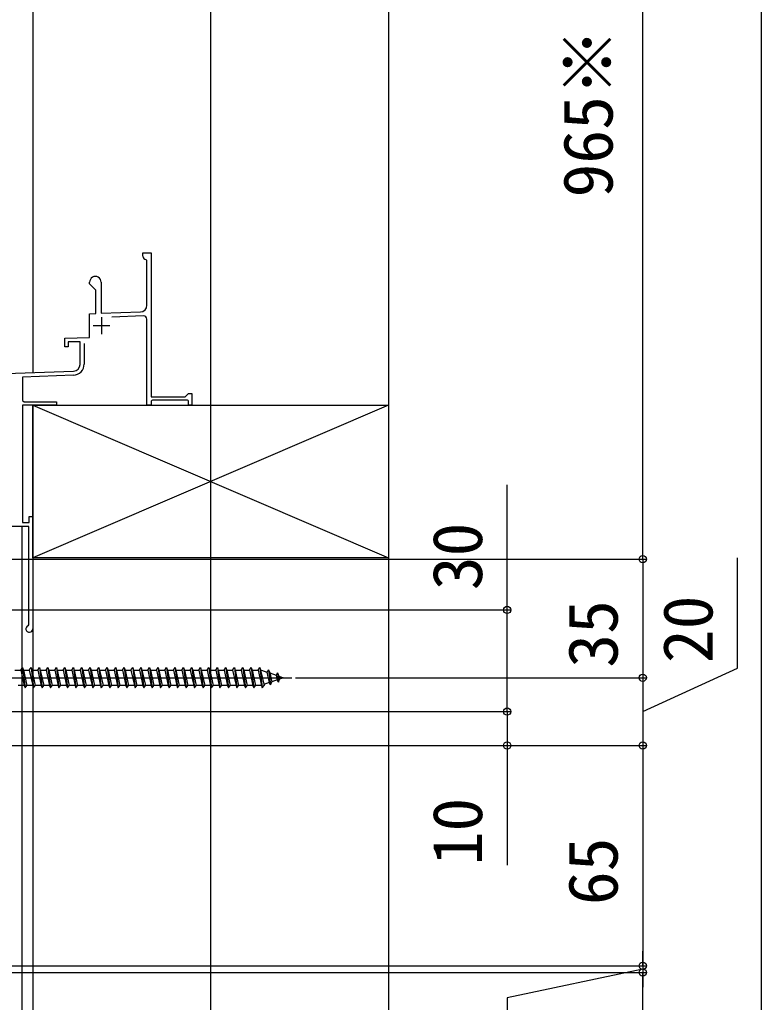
# Model space of a CAD drawing. Units: millimetres, scale not verified. Extents: x -875 to 875, y -1304 to 1296.
# Drawn here: x 656.1 to 875, y 438.5 to 728.5 of the extents above; entities that cross this region are included whole.
import ezdxf
from ezdxf.enums import TextEntityAlignment as Align

# ---------------------------------------------------------------- set-up
doc = ezdxf.new("R2010")
doc.units = ezdxf.units.MM
doc.header["$LTSCALE"] = 8
for name, color, linetype in [('0-3_YKK_11E', 7, 'Continuous'), ('0-4_YKK_12', 2, 'Continuous'), ('0-5_YKK_13', 4, 'Continuous'), ('0-6_YKK_D', 6, 'Continuous'), ('0-7_YKK_ZWAK', 7, 'Continuous'), ('0-8_YSS_K', 3, 'Continuous')]:
    doc.layers.add(name, color=color, linetype=linetype)
doc.styles.add('ＭＳ ゴシック', font='')
doc.styles.get('ＭＳ ゴシック').set_extended_font_data('MS Gothic')

msp = doc.modelspace()

# ---------------------------------------------------------------- linework, layer by layer
at = {"layer": '0-3_YKK_11E'}
for p, q in [((693.7, 657.404), (693.423, 657.703)), ((693.7, 644.221), (693.7, 657.404)), ((692.665, 641.053), (683.377, 640.729)), ((677.8, 638.2), (682.8, 638.2)), ((680.3, 640.7), (680.3, 635.7)), ((675.2, 632.9), (675.2, 626.852)), ((658.692, 549.652), (658.9, 549.937))]:
    msp.add_line(p, q, dxfattribs=at)
for points in [[(692.5, 658.7), (692.5, 659.7), (695, 659.7), (695, 617.2), (705, 617.2), (706, 618.2), (707, 618.2), (707, 616.144), (707, 614.7), (706, 614.7), (706, 615.9), (705.875, 616.144), (705.7, 616.2)], [(674, 626.756), (674, 633.4), (670.5, 633.4), (670.5, 631.9), (669.5, 631.9), (669.5, 634.445), (676.8, 634.7), (676.8, 641.7), (678.6, 641.763), (678.6, 648.7), (676.8, 650.5), (676.8, 651)], [(680.2, 651), (680.2, 641.819), (691.77, 642.222)], [(695, 615.9), (695, 614.7), (693.7, 614.7), (693.7, 640.053)], [(645.2, 633), (645.2, 632.5), (643.4, 630.7), (643.4, 623.756), (672.07, 624.757)], [(672.015, 623.554), (657, 623.03), (657, 616.2), (657.003, 616.144), (657.5, 615.7), (667, 615.7), (667, 614.7), (657, 614.7), (657, 580.1), (659, 580.1), (659, 581.9), (660, 581.9), (660, 548.7)], [(705.7, 616.2), (695.3, 616.2), (695.125, 616.144), (695, 615.9)], [(658.9, 549.937), (658.9, 578.9), (623, 578.9), (623, 564.7), (622, 564.7), (622, 569.4), (613.5, 569.4), (613.5, 556.3), (605.5, 556.3), (605.5, 557.6), (612.2, 557.6), (612.2, 560.8), (605.5, 560.8), (605.5, 565.2), (606.5, 565.2), (606.5, 562.1), (612.2, 562.1), (612.2, 570.7), (621.7, 570.7), (621.7, 578.9), (579.364, 578.9)]]:
    msp.add_lwpolyline(points, dxfattribs=at)
for centre, radius, start, end in [((693.5, 658.7), 1, 180.00002, 265.58588), ((678.5, 651), 1.7, 0, 180.00002), ((691.7, 644.221), 2, 271.99768, 0), ((692.7, 640.053), 1, 0, 91.99806), ((671.9, 626.852), 3.3, 271.99985, 359.99975), ((672, 626.756), 2, 271.99985, 359.99958), ((659, 548.7), 1, 107.92124, 0)]:
    msp.add_arc(centre, radius, start, end, dxfattribs=at)
at = {"layer": '0-4_YKK_12'}
msp.add_line((712.5, 1073.3), (712.5, 115.263), dxfattribs=at)
at = {"layer": '0-5_YKK_13'}
for p, q in [((654.75, 536.55), (656.5, 536.55)), ((657, 537.3), (657.75, 531.3)), ((657.25, 536.55), (659, 536.55)), ((657.25, 536.55), (658.25, 532.05)), ((659.5, 537.3), (660.25, 531.3)), ((659.75, 536.55), (661.5, 536.55)), ((659.75, 536.55), (660.75, 532.05)), ((662, 537.3), (662.75, 531.3)), ((662.25, 536.55), (664, 536.55)), ((662.25, 536.55), (663.25, 532.05)), ((664.5, 537.3), (665.25, 531.3)), ((664.75, 536.55), (666.5, 536.55)), ((664.75, 536.55), (665.75, 532.05)), ((667, 537.3), (667.75, 531.3)), ((667.25, 536.55), (669, 536.55)), ((667.25, 536.55), (668.25, 532.05)), ((669.5, 537.3), (670.25, 531.3)), ((669.75, 536.55), (671.5, 536.55)), ((669.75, 536.55), (670.75, 532.05)), ((672, 537.3), (672.75, 531.3)), ((672.25, 536.55), (674, 536.55)), ((672.25, 536.55), (673.25, 532.05)), ((674.5, 537.3), (675.25, 531.3)), ((674.75, 536.55), (676.5, 536.55)), ((674.75, 536.55), (675.75, 532.05)), ((677, 537.3), (677.75, 531.3)), ((677.25, 536.55), (679, 536.55)), ((677.25, 536.55), (678.25, 532.05)), ((679.5, 537.3), (680.25, 531.3)), ((679.75, 536.55), (681.5, 536.55)), ((679.75, 536.55), (680.75, 532.05)), ((682, 537.3), (682.75, 531.3)), ((682.25, 536.55), (684, 536.55)), ((682.25, 536.55), (683.25, 532.05)), ((684.5, 537.3), (685.25, 531.3)), ((684.75, 536.55), (685.75, 532.05)), ((687, 537.3), (687.75, 531.3)), ((687.25, 536.55), (689, 536.55)), ((687.25, 536.55), (688.25, 532.05)), ((689.5, 537.3), (690.25, 531.3)), ((689.75, 536.55), (690.75, 532.05)), ((692, 537.3), (692.75, 531.3)), ((692.25, 536.55), (694, 536.55)), ((692.25, 536.55), (693.25, 532.05)), ((694.5, 537.3), (695.25, 531.3)), ((694.75, 536.55), (695.75, 532.05)), ((697, 537.3), (697.75, 531.3)), ((697.25, 536.55), (699, 536.55)), ((697.25, 536.55), (698.25, 532.05)), ((699.5, 537.3), (700.25, 531.3)), ((699.75, 536.55), (700.75, 532.05)), ((702, 537.3), (702.75, 531.3)), ((702.25, 536.55), (704, 536.55)), ((702.25, 536.55), (703.25, 532.05)), ((704.5, 537.3), (705.25, 531.3)), ((704.75, 536.55), (705.75, 532.05)), ((707, 537.3), (707.75, 531.3)), ((707.25, 536.55), (709, 536.55)), ((707.25, 536.55), (708.25, 532.05)), ((709.5, 537.3), (710.25, 531.3)), ((709.75, 536.55), (710.75, 532.05)), ((712, 537.3), (712.75, 531.3)), ((712.25, 536.55), (714, 536.55)), ((712.25, 536.55), (713.25, 532.05)), ((714.5, 537.3), (715.25, 531.3)), ((714.75, 536.55), (715.75, 532.05)), ((717, 537.3), (717.75, 531.3)), ((717.25, 536.55), (719, 536.55)), ((717.25, 536.55), (718.25, 532.05)), ((719.5, 537.3), (720.25, 531.3)), ((719.75, 536.55), (721.5, 536.55)), ((719.75, 536.55), (720.75, 532.05)), ((722, 537.3), (722.75, 531.3)), ((722.25, 536.55), (723.25, 532.05)), ((722.25, 536.55), (724, 536.55)), ((724.5, 537.3), (725.25, 531.3)), ((724.75, 536.55), (725.75, 532.05)), ((724.75, 536.55), (726.5, 536.55)), ((727, 537.3), (727.75, 531.3)), ((727.25, 536.55), (727.466, 536.55)), ((727.25, 536.55), (728.25, 532.05)), ((727.466, 536.55), (729.127, 535.978)), ((729.586, 536.613), (729.127, 535.978)), ((729.586, 536.613), (729.939, 535.698)), ((729.586, 536.613), (730.14, 532.178)), ((637.5, 534.3), (736.5, 534.3)), ((729.127, 535.978), (729.82, 532.861)), ((729.939, 535.698), (731.834, 535.046)), ((729.939, 535.698), (730.517, 533.101)), ((732.142, 533.66), (730.517, 533.101)), ((732.198, 535.714), (731.834, 535.046)), ((731.834, 535.046), (732.142, 533.66)), ((732.537, 533.003), (732.142, 533.66)), ((732.198, 535.714), (732.646, 534.766)), ((732.198, 535.714), (732.537, 533.003)), ((732.537, 533.003), (732.839, 533.9)), ((732.646, 534.766), (734, 534.3)), ((732.646, 534.766), (732.839, 533.9)), ((734, 534.3), (732.839, 533.9)), ((657.5, 532.05), (655.75, 532.05)), ((660, 532.05), (658.25, 532.05)), ((662.5, 532.05), (660.75, 532.05)), ((665, 532.05), (663.25, 532.05)), ((667.5, 532.05), (665.75, 532.05)), ((670, 532.05), (668.25, 532.05)), ((672.5, 532.05), (670.75, 532.05)), ((675, 532.05), (673.25, 532.05)), ((677.5, 532.05), (675.75, 532.05)), ((680, 532.05), (678.25, 532.05)), ((682.5, 532.05), (680.75, 532.05)), ((685, 532.05), (683.25, 532.05)), ((687.5, 532.05), (685.75, 532.05)), ((690, 532.05), (688.25, 532.05)), ((692.5, 532.05), (690.75, 532.05)), ((695, 532.05), (693.25, 532.05)), ((697.5, 532.05), (695.75, 532.05)), ((700, 532.05), (698.25, 532.05)), ((702.5, 532.05), (700.75, 532.05)), ((705, 532.05), (703.25, 532.05)), ((707.5, 532.05), (705.75, 532.05)), ((710, 532.05), (708.25, 532.05)), ((712.5, 532.05), (710.75, 532.05)), ((715, 532.05), (713.25, 532.05)), ((717.5, 532.05), (715.75, 532.05)), ((720, 532.05), (718.25, 532.05)), ((722.5, 532.05), (720.75, 532.05)), ((725, 532.05), (723.25, 532.05)), ((727.466, 532.05), (725.75, 532.05)), ((727.498, 532.061), (727.466, 532.05)), ((729.82, 532.861), (728.194, 532.301)), ((730.14, 532.178), (729.82, 532.861)), ((730.14, 532.178), (730.517, 533.101))]:
    msp.add_line(p, q, dxfattribs=at)
for points in [[(656.5, 536.55), (657, 537.3), (657.25, 536.55)], [(656.5, 536.55), (657.5, 532.05), (657.75, 531.3), (658.25, 532.05)], [(659, 536.55), (659.5, 537.3), (659.75, 536.55)], [(659, 536.55), (660, 532.05), (660.25, 531.3), (660.75, 532.05)], [(661.5, 536.55), (662, 537.3), (662.25, 536.55)], [(661.5, 536.55), (662.5, 532.05), (662.75, 531.3), (663.25, 532.05)], [(664, 536.55), (664.5, 537.3), (664.75, 536.55)], [(664, 536.55), (665, 532.05), (665.25, 531.3), (665.75, 532.05)], [(666.5, 536.55), (667, 537.3), (667.25, 536.55)], [(666.5, 536.55), (667.5, 532.05), (667.75, 531.3), (668.25, 532.05)], [(669, 536.55), (669.5, 537.3), (669.75, 536.55)], [(669, 536.55), (670, 532.05), (670.25, 531.3), (670.75, 532.05)], [(671.5, 536.55), (672, 537.3), (672.25, 536.55)], [(671.5, 536.55), (672.5, 532.05), (672.75, 531.3), (673.25, 532.05)], [(674, 536.55), (674.5, 537.3), (674.75, 536.55)], [(674, 536.55), (675, 532.05), (675.25, 531.3), (675.75, 532.05)], [(676.5, 536.55), (677, 537.3), (677.25, 536.55)], [(676.5, 536.55), (677.5, 532.05), (677.75, 531.3), (678.25, 532.05)], [(679, 536.55), (679.5, 537.3), (679.75, 536.55)], [(679, 536.55), (680, 532.05), (680.25, 531.3), (680.75, 532.05)], [(681.5, 536.55), (682, 537.3), (682.25, 536.55)], [(681.5, 536.55), (682.5, 532.05), (682.75, 531.3), (683.25, 532.05)], [(684, 536.55), (684.5, 537.3), (684.75, 536.55)], [(684, 536.55), (685, 532.05), (685.25, 531.3), (685.75, 532.05)], [(684.75, 536.55), (686.5, 536.55), (687, 537.3), (687.25, 536.55)], [(686.5, 536.55), (687.5, 532.05), (687.75, 531.3), (688.25, 532.05)], [(689, 536.55), (689.5, 537.3), (689.75, 536.55)], [(689, 536.55), (690, 532.05), (690.25, 531.3), (690.75, 532.05)], [(689.75, 536.55), (691.5, 536.55), (692, 537.3), (692.25, 536.55)], [(691.5, 536.55), (692.5, 532.05), (692.75, 531.3), (693.25, 532.05)], [(694, 536.55), (694.5, 537.3), (694.75, 536.55)], [(694, 536.55), (695, 532.05), (695.25, 531.3), (695.75, 532.05)], [(694.75, 536.55), (696.5, 536.55), (697, 537.3), (697.25, 536.55)], [(696.5, 536.55), (697.5, 532.05), (697.75, 531.3), (698.25, 532.05)], [(699, 536.55), (699.5, 537.3), (699.75, 536.55)], [(699, 536.55), (700, 532.05), (700.25, 531.3), (700.75, 532.05)], [(699.75, 536.55), (701.5, 536.55), (702, 537.3), (702.25, 536.55)], [(701.5, 536.55), (702.5, 532.05), (702.75, 531.3), (703.25, 532.05)], [(704, 536.55), (704.5, 537.3), (704.75, 536.55)], [(704, 536.55), (705, 532.05), (705.25, 531.3), (705.75, 532.05)], [(704.75, 536.55), (706.5, 536.55), (707, 537.3), (707.25, 536.55)], [(706.5, 536.55), (707.5, 532.05), (707.75, 531.3), (708.25, 532.05)], [(709, 536.55), (709.5, 537.3), (709.75, 536.55)], [(709, 536.55), (710, 532.05), (710.25, 531.3), (710.75, 532.05)], [(709.75, 536.55), (711.5, 536.55), (712, 537.3), (712.25, 536.55)], [(711.5, 536.55), (712.5, 532.05), (712.75, 531.3), (713.25, 532.05)], [(714, 536.55), (714.5, 537.3), (714.75, 536.55)], [(714, 536.55), (715, 532.05), (715.25, 531.3), (715.75, 532.05)], [(714.75, 536.55), (716.5, 536.55), (717, 537.3), (717.25, 536.55)], [(716.5, 536.55), (717.5, 532.05), (717.75, 531.3), (718.25, 532.05)], [(719, 536.55), (719.5, 537.3), (719.75, 536.55)], [(719, 536.55), (720, 532.05), (720.25, 531.3), (720.75, 532.05)], [(721.5, 536.55), (722, 537.3), (722.25, 536.55)], [(721.5, 536.55), (722.5, 532.05), (722.75, 531.3), (723.25, 532.05)], [(724, 536.55), (724.5, 537.3), (724.75, 536.55)], [(724, 536.55), (725, 532.05), (725.25, 531.3), (725.75, 532.05)], [(726.5, 536.55), (727, 537.3), (727.25, 536.55)], [(726.5, 536.55), (727.5, 532.05), (727.75, 531.3), (728.25, 532.05)]]:
    msp.add_lwpolyline(points, dxfattribs=at)
at = {"layer": '0-6_YKK_D'}
for p, q in [((840, 569.3), (840, 854.3)), ((649.001, 569.3), (841, 569.3)), ((649.001, 569.3), (841, 569.3)), ((840, 569.3), (840, 534.3)), ((634.75, 554.3), (801, 554.3)), ((737.5, 534.3), (841, 534.3)), ((737.5, 534.3), (841, 534.3)), ((840, 534.3), (840, 514.3)), ((639, 524.3), (801, 524.3)), ((639, 524.3), (801, 524.3)), ((648.7, 514.3), (841, 514.3)), ((648.7, 514.3), (801, 514.3)), ((775, 514.3), (841, 514.3)), ((840, 514.3), (840, 449.3)), ((840, 449.3), (840, 453.6)), ((520.7, 449.3), (841, 449.3)), ((520.7, 449.3), (841, 449.3)), ((530, 447.3), (841, 447.3)), ((530, 447.3), (841, 447.3)), ((840, 449.3), (840, 447.3)), ((840, 449.3), (840, 447.3)), ((840, 331.544), (840, 447.3)), ((840, 447.3), (840, 443))]:
    msp.add_line(p, q, dxfattribs=at)
for points in [[(800, 524.3), (800, 554.3), (800, 591.191)], [(840, 524.3), (868, 537.084), (868, 569.675)], [(800, 524.3), (800, 514.3), (800, 479)], [(840, 448.3), (800, 439.809), (800, 422.218)]]:
    msp.add_lwpolyline(points, dxfattribs=at)
for centre in [(840, 569.3), (840, 569.3), (800, 554.3), (840, 534.3), (840, 534.3), (800, 524.3), (800, 524.3), (800, 514.3), (840, 514.3), (840, 514.3), (840, 449.3), (840, 449.3), (840, 447.3), (840, 447.3)]:
    msp.add_circle(centre, 1.075, dxfattribs=at)
at = {"layer": '0-7_YKK_ZWAK'}
msp.add_lwpolyline([(-875, -1303.7), (875, -1303.7), (875, 1246.3)], dxfattribs=at)
at = {"layer": '0-8_YSS_K'}
for p, q in [((660, 1073.3), (660, 624.336)), ((765, 1073.3), (765, 115.263)), ((660, 614.7), (660, 115.263)), ((660, 614.7), (765, 569.7)), ((765, 614.7), (660, 569.7)), ((656.939, 328.117), (656.939, 578.9))]:
    msp.add_line(p, q, dxfattribs=at)
msp.add_lwpolyline([(660, 614.7), (765, 614.7), (765, 569.7), (660, 569.7)], close=True, dxfattribs=at)

# ---------------------------------------------------------------- texts
at = {"layer": '0-6_YKK_D', "style": 'ＭＳ ゴシック'}
for s, p in [('965※', (835.523, 676.005)), ('30', (797, 560.123)), ('20', (865, 538.607)), ('35', (837, 537.255)), ('10', (797, 478.932)), ('65', (837, 467.198))]:
    msp.add_text(s, height=14.66, rotation=90, dxfattribs=at).set_placement(p, align=Align.BOTTOM_LEFT)

doc.saveas('drawing.dxf')
